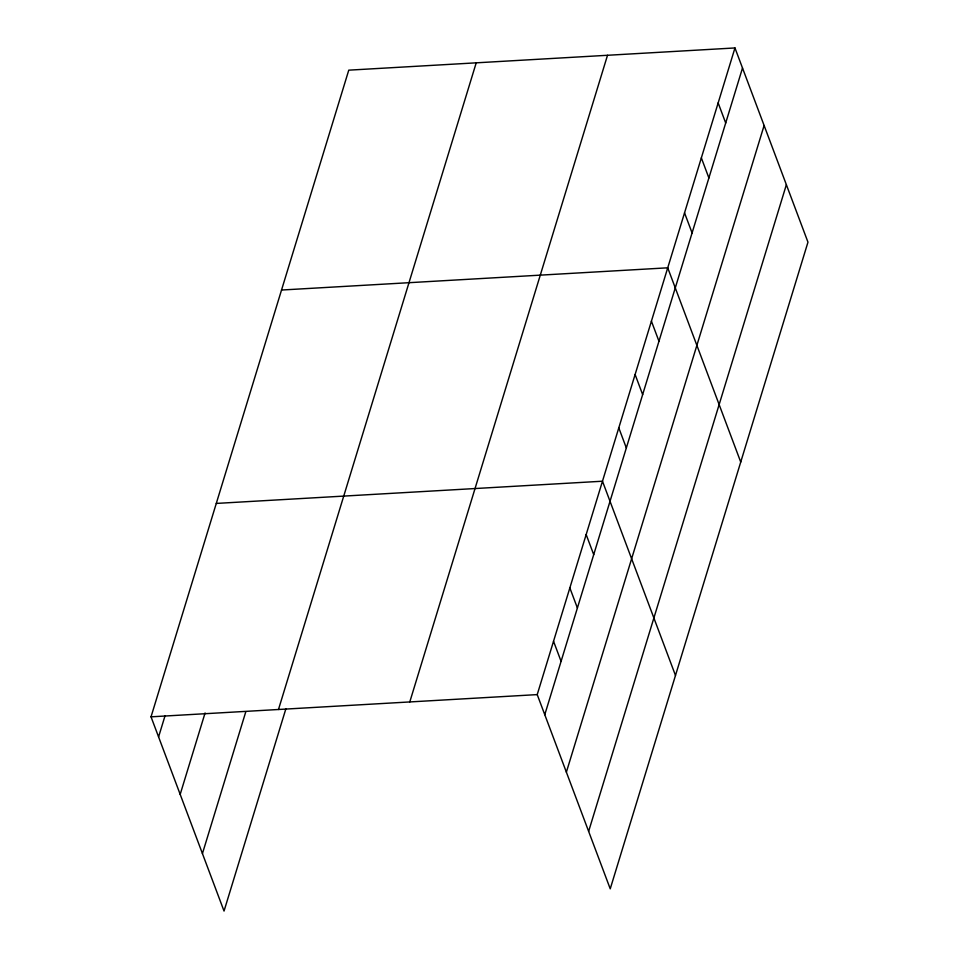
<?xml version="1.0" encoding="UTF-8"?>
<svg xmlns="http://www.w3.org/2000/svg" width="959" height="959" viewBox="0 0 959 959"><rect width="100%" height="100%" fill="white"/><g stroke="black" fill="none" stroke-linecap="round" stroke-linejoin="round"><path stroke-width="1.44" d="M285.854 708.881L224.034 911.05L151.031 716.829L348.764 70.163L734.966 47.95L807.969 242.171L610.236 888.837L537.22 694.604L734.966 47.95M158.583 736.908L165.02 715.846M180.184 794.376L205.082 712.945M202.433 853.582L245.792 711.782M278.482 709.492L476.215 62.838M409.781 701.94L607.515 55.286M544.772 714.695L742.506 68.029M566.373 772.163L764.107 125.497M588.634 831.369L786.368 184.715M281.538 290.026L667.728 267.813L740.732 462.046M216.29 503.427L602.48 481.214L675.484 675.436M151.031 716.829L537.22 694.604M718.159 102.913L725.699 123.004M701.353 157.887L708.893 177.966M684.534 212.85L692.086 232.929M651.413 321.157L658.965 341.248M635.11 374.513L642.65 394.593M618.795 427.858L626.335 447.949M586.165 534.559L593.717 554.638M569.85 587.903L577.402 607.994M553.535 641.259L561.087 661.338"/></g></svg>
